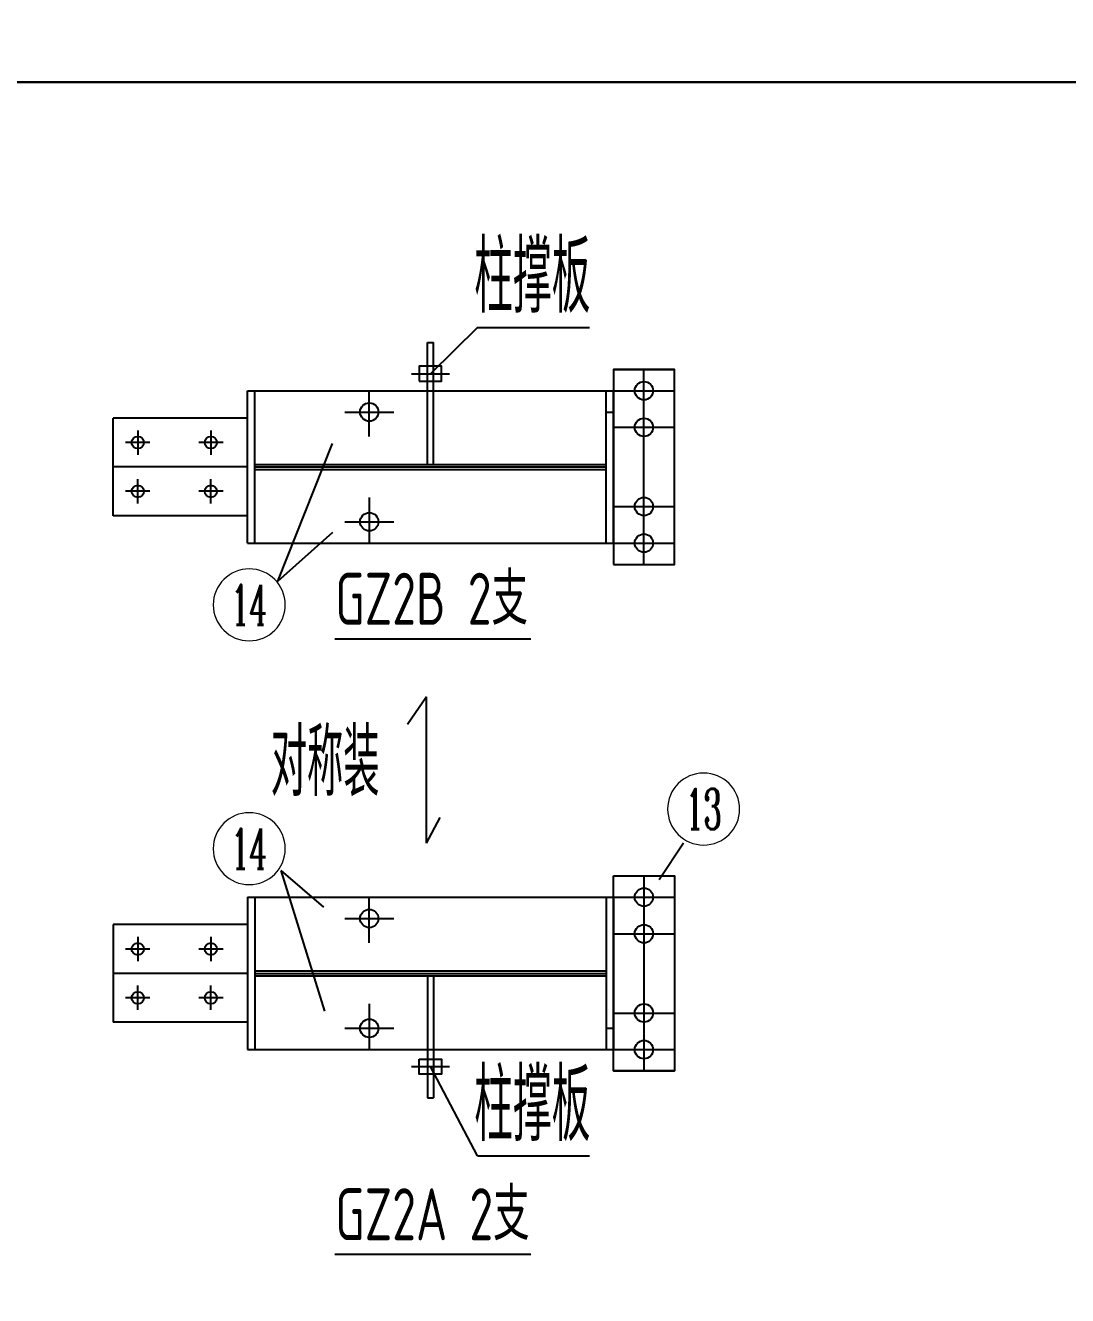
# Model space of a CAD drawing. Header units: millimetres. Extents: x 2451220 to 4527627, y -5186613 to -1639140.
# Drawn here: x 2496364 to 2499782, y -1715239 to -1711071 of the extents above; entities that cross this region are included whole.
import ezdxf
from ezdxf.enums import TextEntityAlignment as Align

# ---------------------------------------------------------------- set-up
doc = ezdxf.new("R2010")
doc.units = ezdxf.units.MM
doc.header["$LTSCALE"] = 1000
doc.layers.add('钢架', color=7, linetype='Continuous', lineweight=25)
doc.styles.add('COMPLEX', font='COMPLEX')
doc.styles.add('hz', font='gbenor.shx', dxfattribs={"width": 0.75, "height": 100, "bigfont": 'gbcbig.shx'})
doc.styles.add('TSSD_Label', font='Tssdeng.shx', dxfattribs={"width": 0.7, "bigfont": 'hztxt.shx'})

# ---------------------------------------------------------------- blocks, each defined once
blk = doc.blocks.new('轴线标号')
at = {"lineweight": 13}
blk.add_circle((0, 0), 0.5, dxfattribs=at)
at = {"layer": '钢架', "lineweight": 13, "style": 'COMPLEX', "width": 1.041667}
blk.add_attdef('A', text='', height=0.56, dxfattribs=at).set_placement((-0.25, -0.28), (0.25, -0.28), align=Align.FIT)

msp = doc.modelspace()

# ---------------------------------------------------------------- linework, layer by layer
for p, q in [((2497847, -1712062), (2497692.7, -1712213.8)), ((2497847, -1712062), (2498214.5, -1712062)), ((2497682.7, -1712511.7), (2497682.7, -1712111.7)), ((2497682.7, -1712111.7), (2497702.7, -1712111.7)), ((2497702.7, -1712511.7), (2497702.7, -1712111.7)), ((2497630, -1712213.8), (2497755.4, -1712213.8)), ((2498292.7, -1712199.7), (2498492.7, -1712199.7)), ((2498392.7, -1712839.7), (2498392.7, -1712199.7)), ((2497092.7, -1712769.7), (2497092.7, -1712269.7)), ((2497092.7, -1712269.7), (2498292.7, -1712269.7)), ((2497116.7, -1712769.7), (2497116.7, -1712269.7)), ((2497492.1, -1712419.7), (2497492.1, -1712269.7)), ((2498268.7, -1712769.7), (2498268.7, -1712269.7)), ((2498292.7, -1712769.7), (2498292.7, -1712269.7)), ((2498292.7, -1712269.7), (2498492.7, -1712269.7)), ((2498492.7, -1712769.7), (2498492.7, -1712269.7)), ((2497412.1, -1712339.7), (2497572.1, -1712339.7)), ((2498268.7, -1712339.7), (2498292.7, -1712339.7)), ((2496652.7, -1712679.7), (2496652.7, -1712359.7)), ((2497092.7, -1712359.7), (2496652.7, -1712359.7)), ((2498292.7, -1712389.7), (2498492.7, -1712389.7)), ((2496772.7, -1712439.7), (2496692.7, -1712439.7)), ((2496732.7, -1712399.7), (2496732.7, -1712479.7)), ((2497012.7, -1712439.7), (2496932.7, -1712439.7)), ((2496972.7, -1712399.7), (2496972.7, -1712479.7)), ((2497192.4, -1712894), (2497371, -1712443.1)), ((2497092.7, -1712519.7), (2496652.7, -1712519.7)), ((2497116.7, -1712511.7), (2498268.7, -1712511.7)), ((2497116.7, -1712519.7), (2498268.7, -1712519.7)), ((2496732.7, -1712639.7), (2496732.7, -1712559.7)), ((2496972.7, -1712639.7), (2496972.7, -1712559.7)), ((2497116.7, -1712527.7), (2498268.7, -1712527.7)), ((2496772.7, -1712599.7), (2496692.7, -1712599.7)), ((2497012.7, -1712599.7), (2496932.7, -1712599.7)), ((2497492.1, -1712619.7), (2497492.1, -1712769.7)), ((2497092.7, -1712679.7), (2496652.7, -1712679.7)), ((2498292.7, -1712649.7), (2498492.7, -1712649.7)), ((2497412.1, -1712699.7), (2497572.1, -1712699.7)), ((2497092.7, -1712769.7), (2498292.7, -1712769.7)), ((2497192.4, -1712894), (2497372.4, -1712734)), ((2498292.7, -1712769.7), (2498492.7, -1712769.7)), ((2498292.7, -1712769.7), (2498492.7, -1712769.7)), ((2498292.7, -1712839.7), (2498492.7, -1712839.7)), ((2497378.9, -1713083.3), (2498021.8, -1713083.3)), ((2498522.4, -1713754), (2498442.4, -1713874)), ((2497202.4, -1713844), (2497342.4, -1713964)), ((2497202.4, -1713844), (2497344.8, -1714305.4)), ((2498292.7, -1713861.4), (2498492.7, -1713861.4)), ((2498392.7, -1713861.4), (2498392.7, -1714501.4)), ((2497092.7, -1713931.4), (2497092.7, -1714431.4)), ((2497092.7, -1713931.4), (2498292.7, -1713931.4)), ((2497116.7, -1713931.4), (2497116.7, -1714431.4)), ((2497492.1, -1714081.4), (2497492.1, -1713931.4)), ((2498268.7, -1713931.4), (2498268.7, -1714431.4)), ((2498292.7, -1713931.4), (2498292.7, -1714431.4)), ((2498292.7, -1713931.4), (2498492.7, -1713931.4)), ((2498292.7, -1713931.4), (2498492.7, -1713931.4)), ((2498492.7, -1713931.4), (2498492.7, -1714431.4)), ((2496652.7, -1714021.4), (2496652.7, -1714341.4)), ((2497092.7, -1714021.4), (2496652.7, -1714021.4)), ((2497412.1, -1714001.4), (2497572.1, -1714001.4)), ((2496732.7, -1714061.4), (2496732.7, -1714141.4)), ((2496972.7, -1714061.4), (2496972.7, -1714141.4)), ((2498292.7, -1714051.4), (2498492.7, -1714051.4)), ((2496772.7, -1714101.4), (2496692.7, -1714101.4)), ((2497012.7, -1714101.4), (2496932.7, -1714101.4)), ((2497092.7, -1714181.4), (2496652.7, -1714181.4)), ((2497116.7, -1714173.4), (2498268.7, -1714173.4)), ((2497116.7, -1714181.4), (2498268.7, -1714181.4)), ((2497116.7, -1714189.4), (2498268.7, -1714189.4)), ((2497682.7, -1714189.4), (2497682.7, -1714589.4)), ((2497702.7, -1714189.4), (2497702.7, -1714589.4)), ((2496732.7, -1714301.4), (2496732.7, -1714221.4)), ((2496972.7, -1714301.4), (2496972.7, -1714221.4)), ((2496772.7, -1714261.4), (2496692.7, -1714261.4)), ((2497012.7, -1714261.4), (2496932.7, -1714261.4)), ((2497492.1, -1714281.4), (2497492.1, -1714431.4)), ((2498292.7, -1714311.4), (2498492.7, -1714311.4)), ((2497092.7, -1714341.4), (2496652.7, -1714341.4)), ((2497412.1, -1714361.4), (2497572.1, -1714361.4)), ((2498268.7, -1714361.4), (2498292.7, -1714361.4)), ((2497092.7, -1714431.4), (2498292.7, -1714431.4)), ((2498292.7, -1714431.4), (2498492.7, -1714431.4)), ((2497630, -1714487.3), (2497755.4, -1714487.3)), ((2497847, -1714779.6), (2497692.7, -1714487.3)), ((2498292.7, -1714501.4), (2498492.7, -1714501.4)), ((2497682.7, -1714589.4), (2497702.7, -1714589.4)), ((2497847, -1714779.6), (2498214.5, -1714779.6)), ((2497378.9, -1715102.7), (2498021.8, -1715102.7))]:
    msp.add_line(p, q)
at = {"color": 1}
for p, q in [((2497679.2, -1713273.6), (2497617.2, -1713364.5)), ((2497679.2, -1713753.8), (2497679.2, -1713273.6)), ((2497679.2, -1713753.8), (2497724.4, -1713669.6))]:
    msp.add_line(p, q, dxfattribs=at)
for points in [[(2499972, -1711257.5), (2483552.7, -1711257.5), (2483552.7, -1698300.6), (2499972, -1698300.6)], [(2499972, -1724214.5), (2483552.7, -1724214.5), (2483552.7, -1711257.5), (2499972, -1711257.5)], [(2497655.9, -1712238.1), (2497729, -1712238.1), (2497729, -1712189.5), (2497655.9, -1712189.5)], [(2498292.7, -1712839.7), (2498492.7, -1712839.7), (2498492.7, -1712199.7), (2498292.7, -1712199.7)], [(2498292.7, -1713861.4), (2498492.7, -1713861.4), (2498492.7, -1714501.4), (2498292.7, -1714501.4)], [(2497655.9, -1714463), (2497729, -1714463), (2497729, -1714511.6), (2497655.9, -1714511.6)]]:
    msp.add_lwpolyline(points, close=True)
for centre, radius in [((2498392.7, -1712269.7), 30), ((2497492.1, -1712339.7), 30), ((2498392.7, -1712389.7), 30), ((2496732.7, -1712439.7), 20), ((2496972.7, -1712439.7), 20), ((2496732.7, -1712599.7), 20), ((2496972.7, -1712599.7), 20), ((2498392.7, -1712649.7), 30), ((2497492.1, -1712699.7), 30), ((2498392.7, -1712769.7), 30), ((2498392.7, -1713931.4), 30), ((2497492.1, -1714001.4), 30), ((2498392.7, -1714051.4), 30), ((2496732.7, -1714101.4), 20), ((2496972.7, -1714101.4), 20), ((2496732.7, -1714261.4), 20), ((2496972.7, -1714261.4), 20), ((2498392.7, -1714311.4), 30), ((2497492.1, -1714361.4), 30), ((2498392.7, -1714431.4), 30)]:
    msp.add_circle(centre, radius)

# ---------------------------------------------------------------- block references
ref = msp.add_blockref('轴线标号', (2497098.5, -1712972.2), dxfattribs=dict(xscale=-236.1316046467982, yscale=236.1316046467982, zscale=236.1316046469508))
ref.add_attrib('A', '14', dxfattribs={"layer": '钢架', "lineweight": 13, "height": 132.23, "style": 'COMPLEX', "width": 0.604839}).set_placement((2497039.4, -1713038.3), (2497157.5, -1713038.3), align=Align.FIT)
ref = msp.add_blockref('轴线标号', (2498588.5, -1713642.2), dxfattribs=dict(xscale=-236.1316046467982, yscale=236.1316046467982, zscale=236.1316046469508))
ref.add_attrib('A', '13', dxfattribs={"layer": '钢架', "lineweight": 13, "height": 132.23, "style": 'COMPLEX', "width": 0.646552}).set_placement((2498529.4, -1713708.3), (2498647.5, -1713708.3), align=Align.FIT)
ref = msp.add_blockref('轴线标号', (2497098.5, -1713772.2), dxfattribs=dict(xscale=-236.1316046467982, yscale=236.1316046467982, zscale=236.1316046469508))
ref.add_attrib('A', '14', dxfattribs={"layer": '钢架', "lineweight": 13, "height": 132.23, "style": 'COMPLEX', "width": 0.604839}).set_placement((2497039.4, -1713838.3), (2497157.5, -1713838.3), align=Align.FIT)

# ---------------------------------------------------------------- texts
at = {"color": 0, "style": 'TSSD_Label', "width": 0.7}
for s, p in [('GZ2B 2支', (2497380.5, -1713037.6)), ('GZ2A 2支', (2497380.5, -1715057))]:
    msp.add_text(s, height=170.7, dxfattribs=at).set_placement(p)
at = {"layer": '钢架', "lineweight": 13, "char_height": 235.2, "attachment_point": 1, "style": 'hz'}
for insert in [(2497836.3, -1711778.4), (2497836.3, -1714496)]:
    msp.add_mtext_dynamic_manual_height_columns('柱撑板', width=1506.743, gutter_width=12.5, heights=[336], dxfattribs=dict(at, insert=insert)).dxf.set("width", 1476.608)
at = {"layer": '钢架', "lineweight": 13, "insert": (2497168.9, -1713600.9), "char_height": 220.32, "width": 902.923, "attachment_point": 7, "style": 'hz'}
msp.add_mtext('对称装', dxfattribs=at)

doc.saveas('drawing.dxf')
